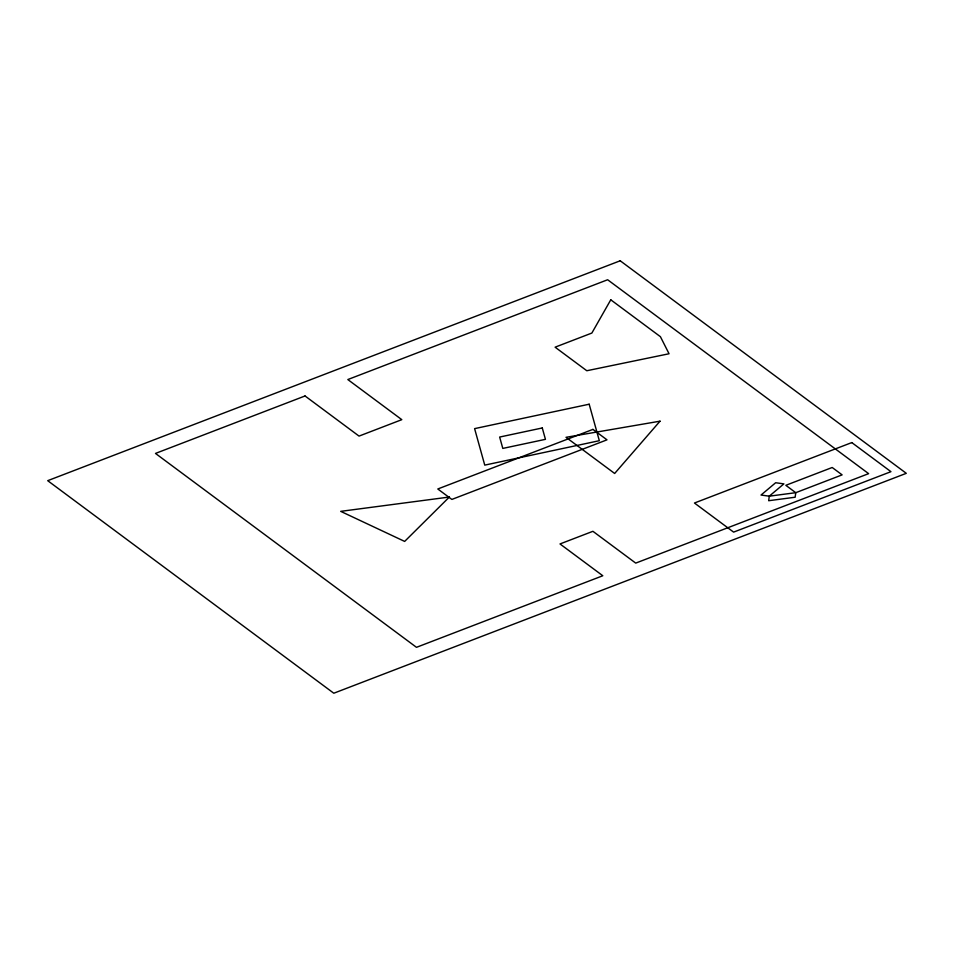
<?xml version="1.0" encoding="UTF-8"?>
<svg xmlns="http://www.w3.org/2000/svg" width="954" height="954" viewBox="0 0 954 954"><rect width="100%" height="100%" fill="white"/><g stroke="black" fill="none" stroke-linecap="round" stroke-linejoin="round"><path stroke-width="1.43" d="M769.27 496.175L768.674 500.719L795.159 497.225L795.755 492.693L785.822 485.312L832.198 467.496L842.132 474.877L795.755 492.693L769.27 496.175L761.03 495.043L775.662 482.736L783.89 483.881L769.27 496.175M610.775 299.806L591.862 333.053L555.097 347.184L586.805 370.736L669.052 353.755L660.418 336.69L610.775 299.806M660.025 421.179L614.662 473.47L566.02 437.326L660.025 421.179M449.358 497.034L404.651 541.419L340.697 511.356L449.358 497.034M620.207 260.776L47.7 480.673L333.793 693.224L906.3 473.327L620.207 260.776M305.041 395.97L155.478 453.424L416.481 647.325L602.809 575.751L559.998 543.947L592.911 531.306L635.722 563.11L868.629 473.649L607.638 279.749L347.816 379.549L401.813 419.665L359.038 436.097L305.041 395.97M592.923 429.395L437.791 488.985L451.862 499.431L606.994 439.842L592.923 429.395M851.791 442.584L694.452 503.02L733.614 532.117L890.953 471.681L851.791 442.584M589.178 404.21L474.603 428.632L484.751 465.123L599.327 440.7L589.178 404.21M542.277 427.964L499.646 437.051L502.806 448.416L545.438 439.341L542.277 427.964"/></g></svg>
